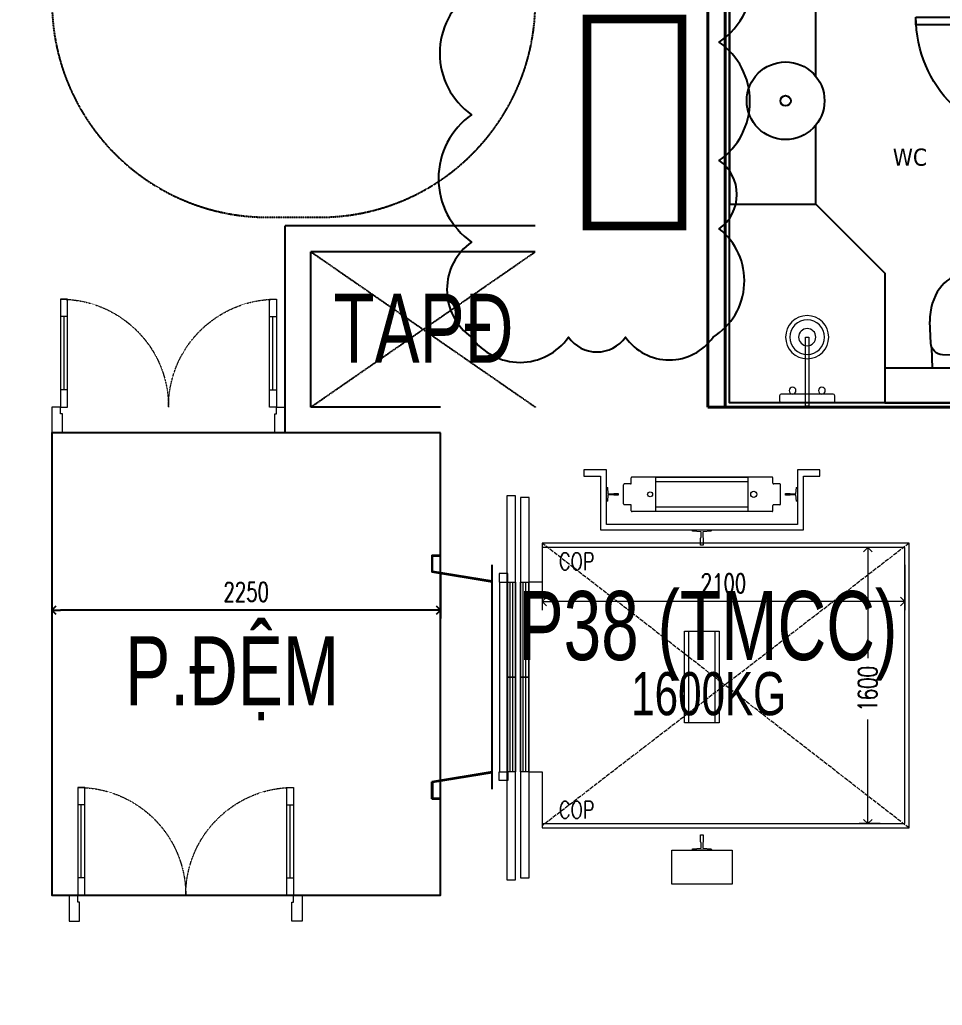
# Model space of a CAD drawing. Header units: millimetres. Extents: x -361654186 to 361255443, y -278569811 to 278836587.
# Drawn here: x -16560 to -11216, y 17133 to 22845 of the extents above; entities that cross this region are included whole.
import ezdxf
from ezdxf.enums import TextEntityAlignment as Align
from ezdxf.xclip import XClip

# ---------------------------------------------------------------- set-up
doc = ezdxf.new("R2010")
doc.units = ezdxf.units.MM
doc.header["$MEASUREMENT"] = 0
doc.header["$XCLIPFRAME"] = 0
for name, pattern in [('Xref_ST_MBDV Cot vach 30.7.2022$0$ACAD_ISO02W100', [15, 12, -3]), ('Xref_ST_MBDV Cot vach 30.7.2022$0$HIDDEN', [0.375, 0.25, -0.125]), ('Xref_ST_MBDV Cot vach 30.7.2022$0$HIDDEN2', [0.1875, 0.125, -0.0625])]:
    doc.linetypes.add(name, pattern=pattern)
for name, color, linetype, lineweight in [('00_duong_QH', 7, 'Continuous', 9), ('A-NoiThat', 39, 'Continuous', 13), ('KT-Net cat', 1, 'Continuous', 40), ('Xref_ST_MBDV Cot vach 30.7.2022$0$CUA', 37, 'Continuous', 13), ('Xref_ST_MBDV Cot vach 30.7.2022$0$KT-Noi that', 36, 'Continuous', 9)]:
    doc.layers.add(name, color=color, linetype=linetype, lineweight=lineweight)
for name, color, linetype in [('1VinaPVC-Text', 9, 'Continuous'), ('A-_FURN----_E-_N', 251, 'Continuous'), ('A-_SANIEQPT_E-_N', 251, 'Continuous'), ('IDEA - dim', 251, 'Continuous'), ('Kaka - ph', 7, 'Continuous'), ('Xref_ST_MBDV Cot vach 30.7.2022$0$KT-Khuat', 9, 'Xref_ST_MBDV Cot vach 30.7.2022$0$HIDDEN'), ('Xref_ST_MBDV Cot vach 30.7.2022$0$KT-Net manh', 139, 'Continuous'), ('Xref_ST_MBDV Cot vach 30.7.2022$0$KT-Text', 7, 'Continuous'), ('Xref_ST_MBDV Cot vach 30.7.2022$0$KT-Tuong', 1, 'Continuous')]:
    doc.layers.add(name, color=color, linetype=linetype)
doc.styles.add('Tahoma', font='tahoma.ttf')
doc.styles.add('Xref_ST_MBDV Cot vach 30.7.2022$0$Arial', font='arial.ttf', dxfattribs={"width": 0.7})
doc.styles.add('Xref_ST_MBDV Cot vach 30.7.2022$0$ROMANS', font='ROMANS.SHX')
doc.styles.add('Xref_ST_MBDV Cot vach 30.7.2022$0$xref.N.Cot vach tang N2$0$DIM', font='vnsimli.shx', dxfattribs={"width": 0.7})
doc.dimstyles.new('Xref_ST_MBDV Cot vach 30.7.2022$0$xref.N.Cot vach tang N2$0$CCU 1-100 A1', dxfattribs={"dimscale": 100, "dimtxt": 2.2, "dimasz": 1, "dimexe": 1, "dimexo": 0, "dimgap": 1, "dimtad": 1, "dimdec": 0, "dimdsep": 46, "dimtxsty": 'Xref_ST_MBDV Cot vach 30.7.2022$0$xref.N.Cot vach tang N2$0$DIM', "dimblk1": 'Xref_ST_MBDV Cot vach 30.7.2022$0$xref.N.Cot vach tang N2$0$_ARCHTICK', "dimblk2": 'Xref_ST_MBDV Cot vach 30.7.2022$0$xref.N.Cot vach tang N2$0$_ARCHTICK', "dimsah": 1, "dimcen": 0, "dimdle": 1, "dimclrd": 256, "dimclre": 256, "dimclrt": 31, "dimadec": 0, "dimazin": 0, "dimtfac": 1, "dimtdec": 0, "dimtix": 1, "dimtmove": 2, "dimatfit": 3, "dimldrblk": 'Xref_ST_MBDV Cot vach 30.7.2022$0$xref.N.Cot vach tang N2$0$_ARCHTICK', "dimfxl": 8, "dimtolj": 1, "dimarcsym": 0})

# ---------------------------------------------------------------- blocks, each defined once
blk = doc.blocks.new('Xref_ST_MBDV Cot vach 30.7.2022$0$xref.N.Cot vach tang N2$0$_Open90')
at = {"color": 0, "linetype": 'ByBlock', "lineweight": -2}
for p, q in [((0, 0), (-1, 0)), ((-0.5, 0.5), (0, 0)), ((0, 0), (-0.5, -0.5))]:
    blk.add_line(p, q, dxfattribs=at)
blk = doc.blocks.new('*D19')
at = {"layer": 'Defpoints', "color": 0, "transparency": 16777216}
for p in [(-424.1796271887581, -514.9999999999402), (-353.063796673334, -514.9999999999402, -3.230249313876472e-06), (-353.0637966733485, -2114.999998141949, -3.229479425215231e-06)]:
    blk.add_point(p, dxfattribs=at)
at = {"layer": 'Xref_ST_MBDV Cot vach 30.7.2022$0$KT-Noi that', "color": 5, "transparency": 16777216}
for p, q in [((-353.063796673334, -514.9999999999402), (-474.1796271887581, -514.9999999999402)), ((-424.1796271887581, -564.9999999999402), (-424.1796271887579, -1154.999998141892)), ((-424.1796271887578, -2064.999998141949), (-424.1796271887579, -1511.666664808559)), ((-353.0637966733485, -2114.999998141949), (-474.1796271887578, -2114.999998141949))]:
    blk.add_line(p, q, dxfattribs=at)
at = {"layer": 'Xref_ST_MBDV Cot vach 30.7.2022$0$KT-Noi that', "color": 5, "transparency": 16777216, "xscale": 50, "yscale": 50, "zscale": 50}
for p, rotation in [((-424.1796271887581, -514.9999999999402), 90), ((-424.1796271887578, -2114.999998141949), 270)]:
    blk.add_blockref('Xref_ST_MBDV Cot vach 30.7.2022$0$xref.N.Cot vach tang N2$0$_Open90', p, dxfattribs=dict(at, rotation=rotation))
at = {"layer": 'Xref_ST_MBDV Cot vach 30.7.2022$0$KT-Noi that', "color": 5, "transparency": 16777216, "insert": (-424.1796271883068, -1333.333331475225), "char_height": 110, "attachment_point": 5, "rotation": 90, "style": 'Xref_ST_MBDV Cot vach 30.7.2022$0$xref.N.Cot vach tang N2$0$DIM'}
blk.add_mtext('\\A1;1600', dxfattribs=at)
blk = doc.blocks.new('Xref_ST_MBDV Cot vach 30.7.2022$0$xref.N.Cot vach tang N2$0$_ARCHTICK')
at = {"color": 0, "linetype": 'ByBlock', "const_width": 0.15}
blk.add_lwpolyline([(-0.5, -0.5), (0.5, 0.5)], dxfattribs=at)
blk = doc.blocks.new('*D20')
at = {"layer": 'Defpoints', "color": 0, "transparency": 16777216}
for p in [(-2310.000006262693, -614.99999999994), (-210.0000062626932, -614.99999999994), (-2310.000006262693, -826.7299089782482)]:
    blk.add_point(p, dxfattribs=at)
at = {"layer": 'Xref_ST_MBDV Cot vach 30.7.2022$0$KT-Noi that', "color": 5, "transparency": 16777216}
for p, q in [((-2310.000006262693, -614.99999999994), (-2310.000006262693, -876.7299089782482)), ((-210.0000062626932, -614.99999999994), (-210.0000062626932, -876.7299089782482)), ((-260.0000062626932, -826.7299089782482), (-2260.000006262693, -826.7299089782482))]:
    blk.add_line(p, q, dxfattribs=at)
at = {"layer": 'Xref_ST_MBDV Cot vach 30.7.2022$0$KT-Noi that', "color": 5, "transparency": 16777216, "xscale": 50, "yscale": 50, "zscale": 50, "rotation": 180}
blk.add_blockref('Xref_ST_MBDV Cot vach 30.7.2022$0$xref.N.Cot vach tang N2$0$_Open90', (-2310.000006262693, -826.7299089782482), dxfattribs=at)
at = {"layer": 'Xref_ST_MBDV Cot vach 30.7.2022$0$KT-Noi that', "color": 5, "transparency": 16777216, "xscale": 50, "yscale": 50, "zscale": 50}
blk.add_blockref('Xref_ST_MBDV Cot vach 30.7.2022$0$xref.N.Cot vach tang N2$0$_Open90', (-210.0000062626932, -826.7299089782482), dxfattribs=at)
at = {"layer": 'Xref_ST_MBDV Cot vach 30.7.2022$0$KT-Noi that', "color": 5, "transparency": 16777216, "insert": (-1260.000006262693, -721.7299089782482), "char_height": 110, "attachment_point": 5, "style": 'Xref_ST_MBDV Cot vach 30.7.2022$0$xref.N.Cot vach tang N2$0$DIM'}
blk.add_mtext('\\A1;2100', dxfattribs=at)
blk = doc.blocks.new('*D43')
at = {"layer": 'Defpoints', "color": 5, "transparency": 16777216}
for p, q in [((-16373.0498902923, 19635.41457689335), (-16373.0498902923, 19373.68466791502)), ((-14123.04989029221, 19635.41457689335), (-14123.04989029221, 19373.68466791502)), ((-14173.04989029221, 19423.68466791502), (-16323.0498902923, 19423.68466791502))]:
    blk.add_line(p, q, dxfattribs=at)
at = {"layer": 'Defpoints', "color": 0, "transparency": 16777216}
for p in [(-16373.0498902923, 19635.41457689335), (-14123.04989029221, 19635.41457689335), (-16373.0498902923, 19423.68466791502)]:
    blk.add_point(p, dxfattribs=at)
at = {"layer": 'Defpoints', "color": 5, "transparency": 16777216, "xscale": 50, "yscale": 50, "zscale": 50, "rotation": 180}
blk.add_blockref('Xref_ST_MBDV Cot vach 30.7.2022$0$xref.N.Cot vach tang N2$0$_Open90', (-16373.0498902923, 19423.68466791502), dxfattribs=at)
at = {"layer": 'Defpoints', "color": 5, "transparency": 16777216, "xscale": 50, "yscale": 50, "zscale": 50}
blk.add_blockref('Xref_ST_MBDV Cot vach 30.7.2022$0$xref.N.Cot vach tang N2$0$_Open90', (-14123.04989029221, 19423.68466791502), dxfattribs=at)
at = {"layer": 'Defpoints', "color": 5, "transparency": 16777216, "insert": (-15248.04989029226, 19528.68466791502), "char_height": 110, "attachment_point": 5, "style": 'Xref_ST_MBDV Cot vach 30.7.2022$0$xref.N.Cot vach tang N2$0$DIM'}
blk.add_mtext('\\A1;2250', dxfattribs=at)
blk = doc.blocks.new('*U21')
for p, q in [((-1260.000000000004, 525.000000000002), (-1300.000000000004, 525.000000000002)), ((-1280.000000000004, 100.0000000000002), (-1280.000000000004, 525.000000000002)), ((-90.00000000000001, 525.0000000000018), (-50.00000000000001, 525.0000000000018)), ((-70, 100), (-70.00000000000001, 525.0000000000018)), ((-1260.000000000004, 100.0000000000002), (-1300.000000000004, 100.0000000000002)), ((-90, 100), (-50, 100))]:
    blk.add_line(p, q)
for points in [[(-1300.000000000004, 1.776356839400256e-13), (-1260.000000000004, 1.776356839400256e-13), (-1260.000000000004, 625.000000000002), (-1300.000000000004, 625.000000000002)], [(-50, 0), (-90, 0), (-90.00000000000001, 625.0000000000018), (-49.99999999999979, 625.0000000000018)], [(-1350.000000000004, -149.9999999999989), (-1290.000000000004, -149.9999999999989), (-1290.000000000004, -39.99999999999982), (-1300.000000000004, -39.99999999999982), (-1300.000000000004, 1.776356839400256e-13), (-1350.000000000004, 2.060573933704296e-13)], [(0, -149.9999999999991), (-60, -149.9999999999991), (-60, -40), (-50, -40), (-50, 0), (0, 0)]]:
    blk.add_lwpolyline(points, close=True)
at = {"linetype": 'Xref_ST_MBDV Cot vach 30.7.2022$0$HIDDEN2'}
for centre, radius, start, end in [((-1300.000000001013, -1.091216006443577e-09), 625.00000000124, 7.016709298534867e-15, 89.99996073224838), ((-49.99999999983451, -2.645705876602741e-10), 625.000000000419, 90.00003926775162, 180)]:
    blk.add_arc(centre, radius, start, end, dxfattribs=at)
blk = doc.blocks.new('ĂERWER')
at = {"layer": 'Xref_ST_MBDV Cot vach 30.7.2022$0$KT-Text', "extrusion": (-8.167062429397713e-08, 6.124997595946424e-10, 0.9999999999999968), "style": 'Xref_ST_MBDV Cot vach 30.7.2022$0$Arial', "width": 0.7}
blk.add_text('P38 (TMCC)', height=400, dxfattribs=at).set_placement((-12615.2689653099, 18871.78899789614, 0.001022816508375842), align=Align.CENTER)
at = {"layer": 'Xref_ST_MBDV Cot vach 30.7.2022$0$KT-Text', "style": 'Xref_ST_MBDV Cot vach 30.7.2022$0$Arial', "width": 0.7}
blk.add_text('1600KG', height=250, dxfattribs=at).set_placement((-12612.10680809869, 18551.9827556604, 1.253081977464046e-05), align=Align.CENTER)
blk = doc.blocks.new('220126_HDN_HBA typical plan$0$210902_YS plan 330pm ver13$0$TOTO-WC-CW822J')
at = {"color": 0}
blk.add_lwpolyline([(-177.2072506700642, -119.1915361834399), (-175, 0), (175, 0), (177.2072506700642, -119.1915361836145)], dxfattribs=at)
blk.add_lwpolyline([(-190, -270), (-183.3947591906181, -144.5004246227618, -0.3908696114996718), (-115.4352058441145, -78.20653349565691), (-27.76706723973621, -75.77130742336158, -0.01388621073825284), (27.76706724101678, -75.77130742336158), (115.4352058439981, -78.20653349565691, -0.3908696114996718), (183.3947591905016, -144.5004246227618), (190, -270)], format="xyb", dxfattribs=at)
blk.add_ellipse((0, -270), major_axis=(0, -270), ratio=0.7037037037037037, start_param=4.71238898038469, end_param=7.853981633974483, dxfattribs=at)
blk = doc.blocks.new('A$C2A980E36')
at = {"ltscale": 0.5}
blk.add_lwpolyline([(-10, 0), (10, 0), (10, 400), (-10, 400)], close=True, dxfattribs=at)
blk.add_lwpolyline([(160, 60), (160, 30, -0.4142135623730916), (150, 20), (-150, 20, -0.4142135623730987), (-160, 30), (-160, 60.00000000000728, -0.414213562373095), (-150, 70.00000000000728), (150, 70, -0.4142135623730915)], format="xyb", close=True, dxfattribs=at)
for centre, radius in [((0, 400), 125), ((0, 400), 100), ((0, 400), 50), ((-85, 90.00000000000728), 20), ((85, 90), 20)]:
    blk.add_circle(centre, radius, dxfattribs=at)
blk = doc.blocks.new('d800')
blk.add_line((760, 70), (40, 70))
for points in [[(40, 790), (40, 70), (85, 70), (85, 790)], [(50, 25), (40, 25), (40, 70), (0, 70), (0, -70), (50, -70)], [(750, 25), (760, 25), (760, 70), (800, 70), (800, -70), (750, -70)]]:
    blk.add_lwpolyline(points, close=True)
blk.add_arc((40, 70), 720, 0, 90)
blk = doc.blocks.new('skvl1')
at = {"layer": 'IDEA - dim'}
for points in [[(4075, 15405.02609319636), (5874.999999999993, 15405.02609319636), (5874.999999999993, 13054.81975856372), (4075, 13054.81975856372)], [(4075, 13054.81975856372), (4075, 14205.02609319636), (4575, 14205.02609319637), (4975, 13805.02609319637), (4975, 13054.81975856372)], [(5874.985233110187, 13254.81975842751), (4974.992616555122, 13254.81975842742), (4975, 13054.81975856372), (5874.992616555093, 13054.81975856378)]]:
    blk.add_lwpolyline(points, close=True, dxfattribs=at)
blk.add_lwpolyline([(4575, 14946.44744943368), (4575, 15405.02609319636), (4075, 15405.02609319636), (4075, 14205.02609319636), (4575, 14205.02609319636), (4575, 14663.60473695905)], dxfattribs=at)
for radius in [225, 30]:
    blk.add_circle((4400, 14805.02609319636), radius, dxfattribs=at)
at = {"layer": 'KT-Net cat'}
for p, q in [((3950, 13029.81975856372), (3950, 15430.02609319636)), ((6349.999999999993, 13029.81975856372), (3950, 13029.81975856372))]:
    blk.add_line(p, q, dxfattribs=at)
blk.add_lwpolyline([(4050, 13030.02149649294), (4050, 15430.02609319636), (5900.000000000007, 15430.02609319636)], dxfattribs=at)
at = {"layer": 'A-_FURN----_E-_N', "linetype": 'Continuous', "xscale": -1, "rotation": 89.99788479882787}
blk.add_blockref('d800', (5944.999999952292, 15330.02350899063), dxfattribs=at)
at = {"layer": 'A-_SANIEQPT_E-_N', "extrusion": (0, 0, -1), "xscale": -1, "zscale": -1, "rotation": 180.0021152011607}
blk.add_blockref('220126_HDN_HBA typical plan$0$210902_YS plan 330pm ver13$0$TOTO-WC-CW822J', (-5424.972681253748, 13254.81975842745), dxfattribs=at)
at = {"layer": 'A-NoiThat', "xscale": -1, "rotation": 0.002115201149432977}
blk.add_blockref('A$C2A980E36', (4525.00073834449, 13034.81975857735), dxfattribs=at)
at = {"layer": '1VinaPVC-Text', "style": 'Tahoma', "text_generation_flag": 6}
blk.add_text('WC', height=99.99999999999741, rotation=179.9978847995533, dxfattribs=at).set_placement((5020.727529026823, 14428.32994348581))
blk = doc.blocks.new('Xref_ST_MBDV Cot vach 30.7.2022$0$TMCC')
at = {"layer": 'Xref_ST_MBDV Cot vach 30.7.2022$0$KT-Noi that', "linetype": 'Continuous', "ltscale": 2}
for p, q in [((-1794.174414799447, -141.3920001944371, 9.413380290367837e-06), (-1794.17441479789, -110.6079990881535, 9.413380290367837e-06)), ((-978.4333909374109, -105.9999987138362, 9.413380290367837e-06), (-1789.566414798101, -105.9999990883625, 9.413380290367837e-06)), ((-1652.000006262693, -305.99999999994, 9.413380290367837e-06), (-1652.000006262693, -105.99999999994, 9.413380290367837e-06)), ((-1652.000006262693, -105.99999999994, 9.413380290367837e-06), (-1118.000006262693, -105.99999999994, 9.413380290367837e-06)), ((-1118.000006262693, -105.99999999994, 9.413380290367837e-06), (-1118.000006262693, -305.99999999994, 9.413380290367837e-06)), ((-973.8253909386403, -141.3919998197762, 9.413380290367837e-06), (-973.8253909370687, -110.6079987141766, 9.413380290367837e-06)), ((-1938.250006262693, -164.74999999994, 9.413380290367837e-06), (-1932.250006262693, -167.24999999994, 9.413380290367837e-06)), ((-1938.250006262693, -247.24999999994, 9.413380290367837e-06), (-1938.250006262693, -164.74999999994, 9.413380290367837e-06)), ((-1932.250006262693, -167.24999999994, 9.413380290367837e-06), (-1930.050006262696, -202.24999999994, 9.413380290367837e-06)), ((-1839.268615574998, -261.3920001944007, 9.413380290367837e-06), (-1839.268615578098, -150.6080001945247, 9.413380290367837e-06)), ((-1798.782414799367, -146.0000001943672, 9.413380290367837e-06), (-1834.66061557793, -146.0000001943672, 9.413380290367837e-06)), ((-1652.000006262693, -280.99999999994, 9.413380290367837e-06), (-1652.000006262693, -130.99999999994, 9.413380290367837e-06)), ((-1652.000006262693, -130.99999999994, 9.413380290367837e-06), (-1118.000006262693, -130.99999999994, 9.413380290367837e-06)), ((-1118.000006262693, -130.99999999994, 9.413380290367837e-06), (-1118.000006262693, -280.99999999994, 9.413380290367837e-06)), ((-933.8766155784251, -145.9999998198418, 9.413380290367837e-06), (-969.2173909385601, -145.9999998198455, 9.413380290367837e-06)), ((-929.2686155750125, -261.3919998200163, 9.413380290367837e-06), (-929.2686155780975, -150.607999820184, 9.413380290367837e-06)), ((-839.9500062626903, -202.24999999994, 9.413380290367837e-06), (-837.7500062626932, -167.24999999994, 9.413380290367837e-06)), ((-837.7500062626932, -167.24999999994, 9.413380290367837e-06), (-831.7500062626932, -164.74999999994, 9.413380290367837e-06)), ((-831.7500062626932, -164.74999999994, 9.413380290367837e-06), (-831.7500062626932, -247.24999999994, 9.413380290367837e-06)), ((-2515.000006262693, -214.99999999994, 9.413380290367837e-06), (-2515.000006262693, -2439.99999999994, 9.413380290367837e-06)), ((-2465.000006262693, -214.99999999994, 9.413380290367837e-06), (-2515.000006262693, -214.99999999994, 9.413380290367837e-06)), ((-2465.000006262693, -2439.99999999994, 9.413380290367837e-06), (-2465.000006262693, -214.99999999994, 9.413380290367837e-06)), ((-1930.050006262696, -209.74999999994, 9.413380290367837e-06), (-1932.250006262693, -244.74999999994, 9.413380290367837e-06)), ((-1930.050006262696, -202.24999999994, 9.413380290367837e-06), (-1905.400006262687, -202.24999999994, 9.413380290367837e-06)), ((-1905.400006262687, -209.74999999994, 9.413380290367837e-06), (-1930.050006262696, -209.74999999994, 9.413380290367837e-06)), ((-1905.400006262687, -202.24999999994, 9.413380290367837e-06), (-1895.400006262687, -201.99999999994, 9.413380290367837e-06)), ((-1895.400006262687, -210.49999999994, 9.413380290367837e-06), (-1905.400006262687, -209.74999999994, 9.413380290367837e-06)), ((-1895.400006262687, -201.99999999994, 9.413380290367837e-06), (-1870.000006262693, -201.49999999994, 9.413380290367837e-06)), ((-1870.000006262693, -210.49999999994, 9.413380290367837e-06), (-1895.400006262687, -210.49999999994, 9.413380290367837e-06)), ((-1870.000006262693, -201.49999999994, 9.413380290367837e-06), (-1870.000006262693, -210.49999999994, 9.413380290367837e-06)), ((-900.0000062626932, -210.49999999994, 9.413380290367837e-06), (-900.0000062626932, -201.49999999994, 9.413380290367837e-06)), ((-900.0000062626932, -201.49999999994, 9.413380290367837e-06), (-874.600006262699, -201.49999999994, 9.413380290367837e-06)), ((-874.600006262699, -209.99999999994, 9.413380290367837e-06), (-900.0000062626932, -210.49999999994, 9.413380290367837e-06)), ((-874.600006262699, -201.49999999994, 9.413380290367837e-06), (-864.600006262699, -202.24999999994, 9.413380290367837e-06)), ((-864.600006262699, -209.74999999994, 9.413380290367837e-06), (-874.600006262699, -209.99999999994, 9.413380290367837e-06)), ((-864.600006262699, -202.24999999994, 9.413380290367837e-06), (-839.9500062626903, -202.24999999994, 9.413380290367837e-06)), ((-839.9500062626903, -209.74999999994, 9.413380290367837e-06), (-864.600006262699, -209.74999999994, 9.413380290367837e-06)), ((-837.7500062626932, -244.74999999994, 9.413380290367837e-06), (-839.9500062626903, -209.74999999994, 9.413380290367837e-06)), ((-1932.250006262693, -244.74999999994, 9.413380290367837e-06), (-1938.250006262693, -247.24999999994, 9.413380290367837e-06)), ((-1798.782414796122, -266.0000001943772, 9.413380290367837e-06), (-1834.66061557502, -266.000000194379, 9.413380290367837e-06)), ((-1794.17441479789, -301.3919990888407, 9.413380290367837e-06), (-1794.174414796333, -270.6080001941682, 9.413380290367837e-06)), ((-1118.000006262693, -280.99999999994, 9.413380290367837e-06), (-1652.000006262693, -280.99999999994, 9.413380290367837e-06)), ((-973.8253909370978, -301.3919987139034, 9.413380290367837e-06), (-973.8253909355408, -270.6079998201039, 9.413380290367837e-06)), ((-933.8766155748453, -265.9999998198546, 9.413380290367837e-06), (-969.217390935286, -265.9999998198509, 9.413380290367837e-06)), ((-831.7500062626932, -247.24999999994, 9.413380290367837e-06), (-837.7500062626932, -244.74999999994, 9.413380290367837e-06)), ((-978.433390937018, -305.9999987138381, 9.413380290367837e-06), (-1789.566414798363, -305.9999990883616, 9.413380290367837e-06)), ((-1118.000006262693, -305.99999999994, 9.413380290367837e-06), (-1652.000006262693, -305.99999999994, 9.413380290367837e-06)), ((-1439.500006262693, -418.99999999994, 9.413380290367837e-06), (-1442.000006262693, -410.99999999994, 9.413380290367837e-06)), ((-1442.000006262693, -410.99999999994, 9.413380290367837e-06), (-1328.000006262693, -410.99999999994, 9.413380290367837e-06)), ((-1390.000006262693, -422.99999999994, 9.413380290367837e-06), (-1439.500006262693, -418.99999999994, 9.413380290367837e-06)), ((-1393.000006262693, -461.99999999994, 9.413380290367837e-06), (-1390.000006262693, -451.99999999994, 9.413380290367837e-06)), ((-1390.000006262693, -451.99999999994, 9.413380290367837e-06), (-1390.000006262693, -422.99999999994, 9.413380290367837e-06)), ((-1330.500006262693, -418.99999999994, 9.413380290367837e-06), (-1380.000006262693, -422.99999999994, 9.413380290367837e-06)), ((-1380.000006262693, -422.99999999994, 9.413380290367837e-06), (-1380.000006262693, -451.99999999994, 9.413380290367837e-06)), ((-1380.000006262693, -451.99999999994, 9.413380290367837e-06), (-1377.000006262693, -461.99999999994, 9.413380290367837e-06)), ((-1328.000006262693, -410.99999999994, 9.413380290367837e-06), (-1330.500006262693, -418.99999999994, 9.413380290367837e-06)), ((-185.0000062626932, -489.99999999994, 9.413380290367837e-06), (-2310.000006262693, -489.99999999994, 9.413380290367837e-06)), ((-2310.000006262693, -489.99999999994, 9.413380290367837e-06), (-2310.000006262693, -514.99999999994, 9.413380290367837e-06)), ((-1393.000006262693, -499.99999999994, 9.413380290367837e-06), (-1393.000006262693, -461.99999999994, 9.413380290367837e-06)), ((-1377.000006262693, -499.99999999994, 9.413380290367837e-06), (-1393.000006262693, -499.99999999994, 9.413380290367837e-06)), ((-1377.000006262693, -461.99999999994, 9.413380290367837e-06), (-1377.000006262693, -499.99999999994, 9.413380290367837e-06)), ((-185.0000062626932, -2139.99999999994, 9.413380290367837e-06), (-185.0000062626932, -489.99999999994, 9.413380290367837e-06)), ((-210.0000062626932, -514.99999999994, 9.413380290367837e-06), (-2310.000006262693, -514.99999999994, 9.413380290367837e-06)), ((-2310.000006262693, -514.99999999994, 9.413380290367837e-06), (-2310.000006262693, -714.99999999994, 9.413380290367837e-06)), ((-210.0000062626932, -2114.99999999994, 9.413380290367837e-06), (-210.0000062626932, -514.99999999994, 9.413380290367837e-06)), ((-2510.000008398798, -664.99999999994, 9.413380290367837e-06), (-2560.000008398798, -664.99999999994, 9.413380290367837e-06)), ((-2560.000008398798, -664.99999999994, 9.413380290367837e-06), (-2560.000008398798, -714.99999999994, 9.413380290367837e-06)), ((-2510.000008398798, -714.99999999994, 9.413380290367837e-06), (-2510.000008398798, -664.99999999994, 9.413380290367837e-06)), ((-2560.000008398798, -714.99999999994, 9.413380290367837e-06), (-2510.000008398798, -714.99999999994, 9.413380290367837e-06)), ((-2555.000006262693, -1814.99999999994, 9.413380290367837e-06), (-2555.000006262693, -714.99999999994, 9.413380290367837e-06)), ((-2310.000006262693, -714.99999999994, 9.413380290367837e-06), (-2385.000006262693, -714.99999999994, 9.413380290367837e-06)), ((-1485.000006262693, -999.99999999994, 9.413380290367837e-06), (-1285.000006262693, -999.99999999994, 9.413380290367837e-06)), ((-1485.000006262693, -1529.99999999994, 9.413380290367837e-06), (-1485.000006262693, -999.99999999994, 9.413380290367837e-06)), ((-1460.000006262693, -999.99999999994, 9.413380290367837e-06), (-1310.000006262693, -999.99999999994, 9.413380290367837e-06)), ((-1460.000006262693, -1529.99999999994, 9.413380290367837e-06), (-1460.000006262693, -999.99999999994, 9.413380290367837e-06)), ((-1310.000006262693, -999.99999999994, 9.413380290367837e-06), (-1310.000006262693, -1529.99999999994, 9.413380290367837e-06)), ((-1285.000006262693, -999.99999999994, 9.413380290367837e-06), (-1285.000006262693, -1529.99999999994, 9.413380290367837e-06)), ((-1285.000006262693, -1529.99999999994, 9.413380290367837e-06), (-1485.000006262693, -1529.99999999994, 9.413380290367837e-06)), ((-1310.000006262693, -1529.99999999994, 9.413380290367837e-06), (-1460.000006262693, -1529.99999999994, 9.413380290367837e-06)), ((-2560.000008398798, -1864.99999999994, 9.413380290367837e-06), (-2560.000008398798, -1814.99999999994, 9.413380290367837e-06)), ((-2560.000008398798, -1814.99999999994, 9.413380290367837e-06), (-2510.000008398798, -1814.99999999994, 9.413380290367837e-06)), ((-2510.000008398798, -1814.99999999994, 9.413380290367837e-06), (-2510.000008398798, -1864.99999999994, 9.413380290367837e-06)), ((-2385.000006262693, -1814.99999999994, 9.413380290367837e-06), (-2310.000006262693, -1814.99999999994, 9.413380290367837e-06)), ((-2310.000006262693, -1814.99999999994, 9.413380290367837e-06), (-2310.000006262693, -2114.99999999994, 9.413380290367837e-06)), ((-2510.000008398798, -1864.99999999994, 9.413380290367837e-06), (-2560.000008398798, -1864.99999999994, 9.413380290367837e-06)), ((-2310.000006262693, -2114.99999999994, 9.413380290367837e-06), (-210.0000062626932, -2114.99999999994, 9.413380290367837e-06)), ((-2310.000006262693, -2114.99999999994, 9.413380290367837e-06), (-2310.000006262693, -2139.99999999994, 9.413380290367837e-06)), ((-2310.000006262693, -2139.99999999994, 9.413380290367837e-06), (-185.0000062626932, -2139.99999999994, 9.413380290367837e-06)), ((-1393.000006262693, -2217.99999999994, 9.413380290367837e-06), (-1393.000006262693, -2179.99999999994, 9.413380290367837e-06)), ((-1393.000006262693, -2179.99999999994, 9.413380290367837e-06), (-1377.000006262693, -2179.99999999994, 9.413380290367837e-06)), ((-1390.000006262693, -2227.99999999994, 9.413380290367837e-06), (-1393.000006262693, -2217.99999999994, 9.413380290367837e-06)), ((-1390.000006262693, -2256.99999999994, 9.413380290367837e-06), (-1390.000006262693, -2227.99999999994, 9.413380290367837e-06)), ((-1377.000006262693, -2217.99999999994, 9.413380290367837e-06), (-1380.000006262693, -2227.99999999994, 9.413380290367837e-06)), ((-1380.000006262693, -2227.99999999994, 9.413380290367837e-06), (-1380.000006262693, -2256.99999999994, 9.413380290367837e-06)), ((-1377.000006262693, -2179.99999999994, 9.413380290367837e-06), (-1377.000006262693, -2217.99999999994, 9.413380290367837e-06)), ((-1442.000006262693, -2268.99999999994, 9.413380290367837e-06), (-1439.500006262693, -2260.99999999994, 9.413380290367837e-06)), ((-1328.000006262693, -2268.99999999994, 9.413380290367837e-06), (-1442.000006262693, -2268.99999999994, 9.413380290367837e-06)), ((-1439.500006262693, -2260.99999999994, 9.413380290367837e-06), (-1390.000006262693, -2256.99999999994, 9.413380290367837e-06)), ((-1380.000006262693, -2256.99999999994, 9.413380290367837e-06), (-1330.500006262693, -2260.99999999994, 9.413380290367837e-06)), ((-1330.500006262693, -2260.99999999994, 9.413380290367837e-06), (-1328.000006262693, -2268.99999999994, 9.413380290367837e-06)), ((-2515.000006262693, -2439.99999999994, 9.413380290367837e-06), (-2465.000006262693, -2439.99999999994, 9.413380290367837e-06))]:
    blk.add_line(p, q, dxfattribs=at)
at = {"layer": 'Xref_ST_MBDV Cot vach 30.7.2022$0$KT-Noi that', "linetype": 'Xref_ST_MBDV Cot vach 30.7.2022$0$ACAD_ISO02W100', "ltscale": 2}
for p, q in [((-185.0000062626932, -489.99999999994, 9.413380290367837e-06), (-2310.000006262693, -2127.49999999994, 9.413380290367837e-06)), ((-185.0000062626932, -2139.99999999994, 9.413380290367837e-06), (-2310.000006262693, -489.99999999994, 9.413380290367837e-06))]:
    blk.add_line(p, q, dxfattribs=at)
at = {"layer": 'Xref_ST_MBDV Cot vach 30.7.2022$0$KT-Noi that', "linetype": 'Continuous', "ltscale": 2, "elevation": 9.413380290367837e-06}
for points in [[(-1385.000006262693, -410.99999999994), (-796.7500062626932, -410.99999999994), (-796.7500062626932, -99.99999999993997), (-701.7500062626932, -99.99999999993997), (-701.7500062626932, -64.99999999993997), (-831.7500062626932, -64.99999999993997), (-831.7500062626932, -380.99999999994), (-1385.000006262693, -380.99999999994), (-1938.250006262693, -380.99999999994), (-1938.250006262693, -64.99999999993997), (-2068.250006262693, -64.99999999993997), (-2068.250006262693, -99.99999999993997), (-1973.250006262693, -99.99999999993997), (-1973.250006262693, -410.99999999994), (-1385.000006262693, -410.99999999994)], [(-2385.000006262693, -2429.99999999994), (-2385.000006262693, -224.99999999994), (-2435.000006262693, -224.99999999994), (-2435.000006262693, -2429.99999999994)], [(-2510.000008398798, -714.99999999994), (-2465.000006262693, -714.99999999994), (-2465.000006262693, -1264.99999999994), (-2510.000008398798, -1264.99999999994)], [(-2435.000006262693, -714.99999999994), (-2390.000006262693, -714.99999999994), (-2390.000006262693, -1264.99999999994), (-2435.000006262693, -1264.99999999994)], [(-2510.000008398798, -1264.99999999994), (-2465.000006262693, -1264.99999999994), (-2465.000006262693, -1814.99999999994), (-2510.000008398798, -1814.99999999994)], [(-2435.000006262693, -1264.99999999994), (-2390.000006262693, -1264.99999999994), (-2390.000006262693, -1814.99999999994), (-2435.000006262693, -1814.99999999994)], [(-1385.000006262693, -2268.99999999994), (-1210.000006262693, -2268.99999999994), (-1210.000006262693, -2464.99999999994), (-1385.000006262693, -2464.99999999994), (-1560.000006262693, -2464.99999999994), (-1560.000006262693, -2268.99999999994), (-1385.000006262693, -2268.99999999994)]]:
    blk.add_lwpolyline(points, close=True, dxfattribs=at)
for points in [[(-2495.000006262693, -1264.99999999994), (-2495.000006262693, -714.99999999994)], [(-2480.000006262693, -1264.99999999994), (-2480.000006262693, -714.99999999994)], [(-2420.000006262693, -1264.99999999994), (-2420.000006262693, -714.99999999994)], [(-2405.000006262693, -1264.99999999994), (-2405.000006262693, -714.99999999994)], [(-2495.000006262693, -1814.99999999994), (-2495.000006262693, -1264.99999999994)], [(-2480.000006262693, -1814.99999999994), (-2480.000006262693, -1264.99999999994)], [(-2420.000006262693, -1814.99999999994), (-2420.000006262693, -1264.99999999994)], [(-2405.000006262693, -1814.99999999994), (-2405.000006262693, -1264.99999999994)]]:
    blk.add_lwpolyline(points, dxfattribs=at)
at = {"layer": 'Xref_ST_MBDV Cot vach 30.7.2022$0$KT-Noi that', "linetype": 'Continuous', "ltscale": 2}
for centre, radius in [((-1685.000006262693, -205.99999999994, 9.413380290367837e-06), 14.5), ((-1085.000006262693, -205.99999999994, 9.413380290367837e-06), 17.5)]:
    blk.add_circle(centre, radius, dxfattribs=at)
for centre, radius, start, end in [((-1789.566414798101, -110.6079990881535, 9.413380290367837e-06), 4.607999999791003, 90, 180), ((-978.4333909374109, -110.6079987141766, 9.413380290367837e-06), 4.608000000340305, 0, 90), ((-1834.66061557793, -150.6080001945247, 9.413380290367837e-06), 4.608000000157357, 90, 180), ((-1798.782414799367, -141.3920001944371, 9.413380290367837e-06), 4.607999999930221, 270, 0), ((-969.2173909385601, -141.3919998197762, 9.413380290367837e-06), 4.608000000069675, 180, 270), ((-933.8766155784251, -150.607999820184, 9.413380290367837e-06), 4.608000000340515, 0, 90), ((-1834.66061557502, -261.3920001944007, 9.413380290367837e-06), 4.607999999978259, 180, 270), ((-1798.782414796122, -270.6080001941682, 9.413380290367837e-06), 4.60799999979095, 0, 90), ((-969.217390935286, -270.6079998201039, 9.413380290367837e-06), 4.608000000253028, 90, 180), ((-933.8766155748453, -261.3919998200163, 9.413380290367837e-06), 4.607999999838648, 270, 0), ((-1789.566414798363, -301.3919990888407, 9.413380290367837e-06), 4.607999999520398, 180, 270), ((-978.433390937018, -301.3919987139034, 9.413380290367837e-06), 4.607999999934203, 270, 0)]:
    blk.add_arc(centre, radius, start, end, dxfattribs=at)
at = {"layer": 'Xref_ST_MBDV Cot vach 30.7.2022$0$KT-Noi that', "linetype": 'Continuous', "ltscale": 2, "style": 'Xref_ST_MBDV Cot vach 30.7.2022$0$ROMANS', "width": 0.75}
for p in [(-2110.000006262693, -594.99999999994, 9.413380290367837e-06), (-2110.000006262693, -2034.99999999994, 9.413380290367837e-06)]:
    blk.add_text('COP', height=100, dxfattribs=at).set_placement(p, align=Align.MIDDLE)
at = {"layer": 'Xref_ST_MBDV Cot vach 30.7.2022$0$KT-Noi that', "color": 5}
dim = blk.add_linear_dim(base=(-424.1796271887581, -514.9999999999402, 1.264362960424431e-05), p1=(-353.0637966733484, -2114.999998141948, 9.414150179029077e-06), p2=(-353.0637966733339, -514.99999999994, 9.413380290367837e-06), angle=270, dimstyle='Xref_ST_MBDV Cot vach 30.7.2022$0$xref.N.Cot vach tang N2$0$CCU 1-100 A1', override={"dimscale": 50, "dimblk1": 'Xref_ST_MBDV Cot vach 30.7.2022$0$xref.N.Cot vach tang N2$0$_Open90', "dimblk2": 'Xref_ST_MBDV Cot vach 30.7.2022$0$xref.N.Cot vach tang N2$0$_Open90', "dimclrd": 5, "dimclre": 5, "dimclrt": 5, "dimlwd": 65535, "dimlwe": 65535}, dxfattribs=at)
dim.commit()
dim.dimension.update_dxf_attribs({"geometry": '*D19', "text_midpoint": (-424.1796271883068, -1333.333331475225, 1.264362960424431e-05), "dimtype": 128})
dim = blk.add_linear_dim(base=(-2310.000006262693, -826.7299089782482, 9.413380290367837e-06), p1=(-210.0000062626932, -614.99999999994, 9.413380290367837e-06), p2=(-2310.000006262693, -614.99999999994, 9.413380290367837e-06), angle=180, dimstyle='Xref_ST_MBDV Cot vach 30.7.2022$0$xref.N.Cot vach tang N2$0$CCU 1-100 A1', override={"dimscale": 50, "dimblk1": 'Xref_ST_MBDV Cot vach 30.7.2022$0$xref.N.Cot vach tang N2$0$_Open90', "dimblk2": 'Xref_ST_MBDV Cot vach 30.7.2022$0$xref.N.Cot vach tang N2$0$_Open90', "dimclrd": 5, "dimclre": 5, "dimclrt": 5, "dimlwd": 65535, "dimlwe": 65535}, dxfattribs=at)
dim.commit()
dim.dimension.update_dxf_attribs({"geometry": '*D20', "text_midpoint": (-1260.000006262693, -721.7299089782482, 9.413380290367837e-06)})

msp = doc.modelspace()

# ---------------------------------------------------------------- linework, layer by layer
at = {"layer": '00_duong_QH', "color": 251, "extrusion": (7.523163845262638e-37, 3.294527862871537e-06, 0.999999999994573)}
for points, elevation in [([(-67604.90176965017, 47058.39912733252), (-68012.35213467944, 48238.59925555533), (-68352.7775920881, 49264.16743229667, -0.5721348877573081), (-63965.76528848056, 55577.01043614166), (-63965.76528848056, 55577.01043614166), (-48893.15507076029, 51221.8753065636, -0.2600440029321422), (-45962.54642387945, 48619.04614140372), (-41822.53524546418, 36692.46096062789), (-40100.12540238816, 31673.68885131387, -0.0851587331875401), (-39798.75989159103, 29842.68546976995), (-39808.92737174686, 28170.41426536841), (-36873.04880857747, 28170.41426506306, -0.4853325089058095), (-36573.04880857747, 28570.41426536816), (-8455.935960193165, 28570.41426536828, -0.3325647711405137), (-3256.018511441536, 23917.1142295496), (-1689.895764558576, 16401.97386651206), (-1650.919857262634, 16200.17874522433), (-808.112200611271, 12371.35466469432, -0.4743644406092647), (-5967.075183934532, 6070.414265491208), (-38752.01715990249, 6070.414265491208), (-51104.45668749418, 6070.414265491208, -0.3210444216618651), (-56306.86537627783, 9785.724047365324), (-64631.75485163089, 33863.92235340727, 0.4109426663344203), (-65278.70866109524, 34182.93354594751)], 0.0001118480136267225), ([(-1001.103291434236, 10781.13626811015, -0.3653099340486283), (-5967.075183934532, 6470.4142654891), (-51150.28156369273, 6480.201532114244, -0.3200235889152288), (-55927.08832674194, 9911.412456889797), (-64253.71253836621, 33994.628165753, 0.4141945204049854), (-65414.78874716815, 34559.15165555495)], 0.0001118479985628557)]:
    msp.add_lwpolyline(points, format="xyb", dxfattribs=dict(at, elevation=elevation))
at = {"layer": 'Defpoints', "elevation": 7.693610553335779e-08}
msp.add_lwpolyline([(-13941.85861810742, 21005.41426766579, 0.52056705), (-13380.96198429902, 21005.41426766579, 0.52056705), (-13051.20643755992, 21005.41426766579, 0.52056705), (-12543.63174350798, 21005.41426766579, 0.52056705), (-12508.08391749705, 21633.90953379024, 0.52056705), (-12508.08391749705, 22029.58506099749, 0.52056705), (-12508.08391749705, 22714.75916909405, 0.52056705), (-12513.14569464838, 23510.41457691541, 0.52056705), (-13203.57509007671, 23510.41457691541, 0.52056705), (-13850.71703166428, 23510.41457691541, 0.52056705), (-13941.85861810742, 23006.69242850336, 0.52056705), (-13941.85861810742, 22294.76579500014, 0.52056705), (-13941.85861810742, 21556.01339166752, 0.52056705)], format="xyb", close=True, dxfattribs=at)
at = {"layer": 'Defpoints', "elevation": 1.118653840330035e-10}
msp.add_lwpolyline([(-14123.0498902922, 20450.41457689332), (-16373.04989029234, 20450.41457689332), (-16373.04989029234, 17770.41457689338), (-14123.0498902922, 17770.41457689338)], close=True, dxfattribs=at)
at = {"layer": 'Kaka - ph', "color": 6, "const_width": 50, "elevation": -2.920818365822014e-10}
msp.add_lwpolyline([(-12723.00657378907, 22850.42933696033), (-13273.00657378904, 22850.42933696033), (-13273.00657378904, 21650.42933696037), (-12723.00657378907, 21650.42933696037)], close=True, dxfattribs=at)
at = {"layer": 'Xref_ST_MBDV Cot vach 30.7.2022$0$KT-Khuat', "linetype": 'Xref_ST_MBDV Cot vach 30.7.2022$0$HIDDEN', "ltscale": 5}
for p, q in [((-14873.04989029221, 20600.41457689335), (-13573.04989029223, 21500.41457689332)), ((-14873.04989029221, 21500.41457689335), (-13573.04989029221, 20600.41457689332))]:
    msp.add_line(p, q, dxfattribs=at)
at = {"layer": 'Xref_ST_MBDV Cot vach 30.7.2022$0$KT-Net manh'}
for p, q in [((-14173.04989029227, 19742.44494049926), (-14173.04989029233, 19642.63825746818)), ((-13823.0498902923, 18385.41457689332), (-13823.04989029227, 19685.41457689332)), ((-13823.0498902923, 19585.41457689332), (-14173.04989029233, 19642.63825746818)), ((-13823.0498902923, 19590.5809194271), (-14168.04989029233, 19646.50417884853)), ((-13823.0498902923, 18485.41457689332), (-14173.04989029233, 18428.19089631847)), ((-13823.0498902923, 18480.24823435955), (-14168.04989029233, 18424.32497493812)), ((-14173.04989029227, 18328.38421328738), (-14173.04989029233, 18428.19089631847))]:
    msp.add_line(p, q, dxfattribs=at)
at = {"layer": 'Xref_ST_MBDV Cot vach 30.7.2022$0$KT-Net manh', "linetype": 'Xref_ST_MBDV Cot vach 30.7.2022$0$HIDDEN', "elevation": 9.39815041631943e-08}
msp.add_lwpolyline([(-16373.04989028949, 22950.41457689254, 0.4141313066799707), (-15123.32765680776, 21700.41457689262), (-14822.77205829469, 21700.41457689262, 0.4141313427087546), (-13573.04989028942, 22950.41457689265, 1.000029217103996)], format="xyb", dxfattribs=at)
at = {"layer": 'Xref_ST_MBDV Cot vach 30.7.2022$0$KT-Net manh', "elevation": 1.118653840330035e-10}
for points in [[(-14173.04989029227, 19742.44494049926), (-14123.04989029226, 19742.44494049926)], [(-14168.04989029233, 19646.50417884853), (-14168.04989029227, 19737.44494049926), (-14123.04989029226, 19737.44494049926)], [(-14168.04989029233, 18424.32497493812), (-14168.04989029227, 18333.38421328738), (-14123.04989029226, 18333.38421328738)], [(-14173.04989029227, 18328.38421328738), (-14123.04989029226, 18328.38421328738)]]:
    msp.add_lwpolyline(points, dxfattribs=at)
at = {"layer": 'Xref_ST_MBDV Cot vach 30.7.2022$0$KT-Tuong'}
for p, q in [((-13573.04989029223, 21650.41457689332), (-15023.04989029221, 21650.41457689335)), ((-15023.04989029223, 20450.41457689335), (-15023.04989029221, 21650.41457689335)), ((-13573.04989029223, 21500.41457689332), (-14873.04989029221, 21500.41457689335)), ((-14873.04989029223, 20600.41457689329), (-14873.04989029221, 21500.41457689335)), ((-14123.0498902922, 20600.41457689335), (-14873.04989029221, 20600.41457689335)), ((-14123.0498902922, 20450.41457689332), (-15023.04989029223, 20450.41457689335))]:
    msp.add_line(p, q, dxfattribs=at)

# ---------------------------------------------------------------- block references
at = {"layer": 'IDEA - dim'}
msp.add_blockref('skvl1', (-16523.11210799351, 7570.594820230297, -2.13470615894213e-05), dxfattribs=at)
at = {"layer": 'Xref_ST_MBDV Cot vach 30.7.2022$0$CUA', "xscale": -1}
for p in [(-16373.04989029228, 20600.41457689335), (-16273.04989029234, 17770.41457689338)]:
    msp.add_blockref('*U21', p, dxfattribs=at)
at = {"layer": 'Xref_ST_MBDV Cot vach 30.7.2022$0$KT-Noi that'}
msp.add_blockref('Xref_ST_MBDV Cot vach 30.7.2022$0$TMCC', (-11223.04989029223, 20300.41457689326), dxfattribs=at)
at = {"layer": 'Xref_ST_MBDV Cot vach 30.7.2022$0$KT-Text'}
ref = msp.add_blockref('ĂERWER', (42.66062684523058, 261.8660251567926, -2.759036773078747e-05), dxfattribs=at)
XClip(ref).set_block_clipping_path([(-129162.71305342183, -17397.769082906874), (14817.28694674207, 85402.23091709313)])

# ---------------------------------------------------------------- texts
at = {"layer": 'Xref_ST_MBDV Cot vach 30.7.2022$0$KT-Text', "extrusion": (-8.167062429397713e-08, 6.124997595946424e-10, 0.9999999999999968), "style": 'Xref_ST_MBDV Cot vach 30.7.2022$0$Arial', "width": 0.7}
for s, p in [('TAPĐ', (-14221.44353632334, 20857.11232532375, 0.001155209798376384)), ('P.ĐỆM', (-15329.18017196856, 18871.78899789609, 0.001244463330902076))]:
    msp.add_text(s, height=400, dxfattribs=at).set_placement(p, align=Align.CENTER)

# ---------------------------------------------------------------- dimensions: what is measured, and where the dimension line sits
at = {"layer": 'Defpoints', "color": 5}
dim = msp.add_linear_dim(base=(-16373.0498902923, 19423.68466791502), p1=(-14123.04989029221, 19635.41457689335), p2=(-16373.0498902923, 19635.41457689335), dimstyle='Xref_ST_MBDV Cot vach 30.7.2022$0$xref.N.Cot vach tang N2$0$CCU 1-100 A1', override={"dimscale": 50, "dimblk1": 'Xref_ST_MBDV Cot vach 30.7.2022$0$xref.N.Cot vach tang N2$0$_Open90', "dimblk2": 'Xref_ST_MBDV Cot vach 30.7.2022$0$xref.N.Cot vach tang N2$0$_Open90', "dimclrd": 5, "dimclre": 5, "dimclrt": 5, "dimlwd": 65535, "dimlwe": 65535}, dxfattribs=at)
dim.commit()
dim.dimension.update_dxf_attribs({"geometry": '*D43', "text_midpoint": (-15248.04989029226, 19528.68466791502)})

doc.saveas('drawing.dxf')
